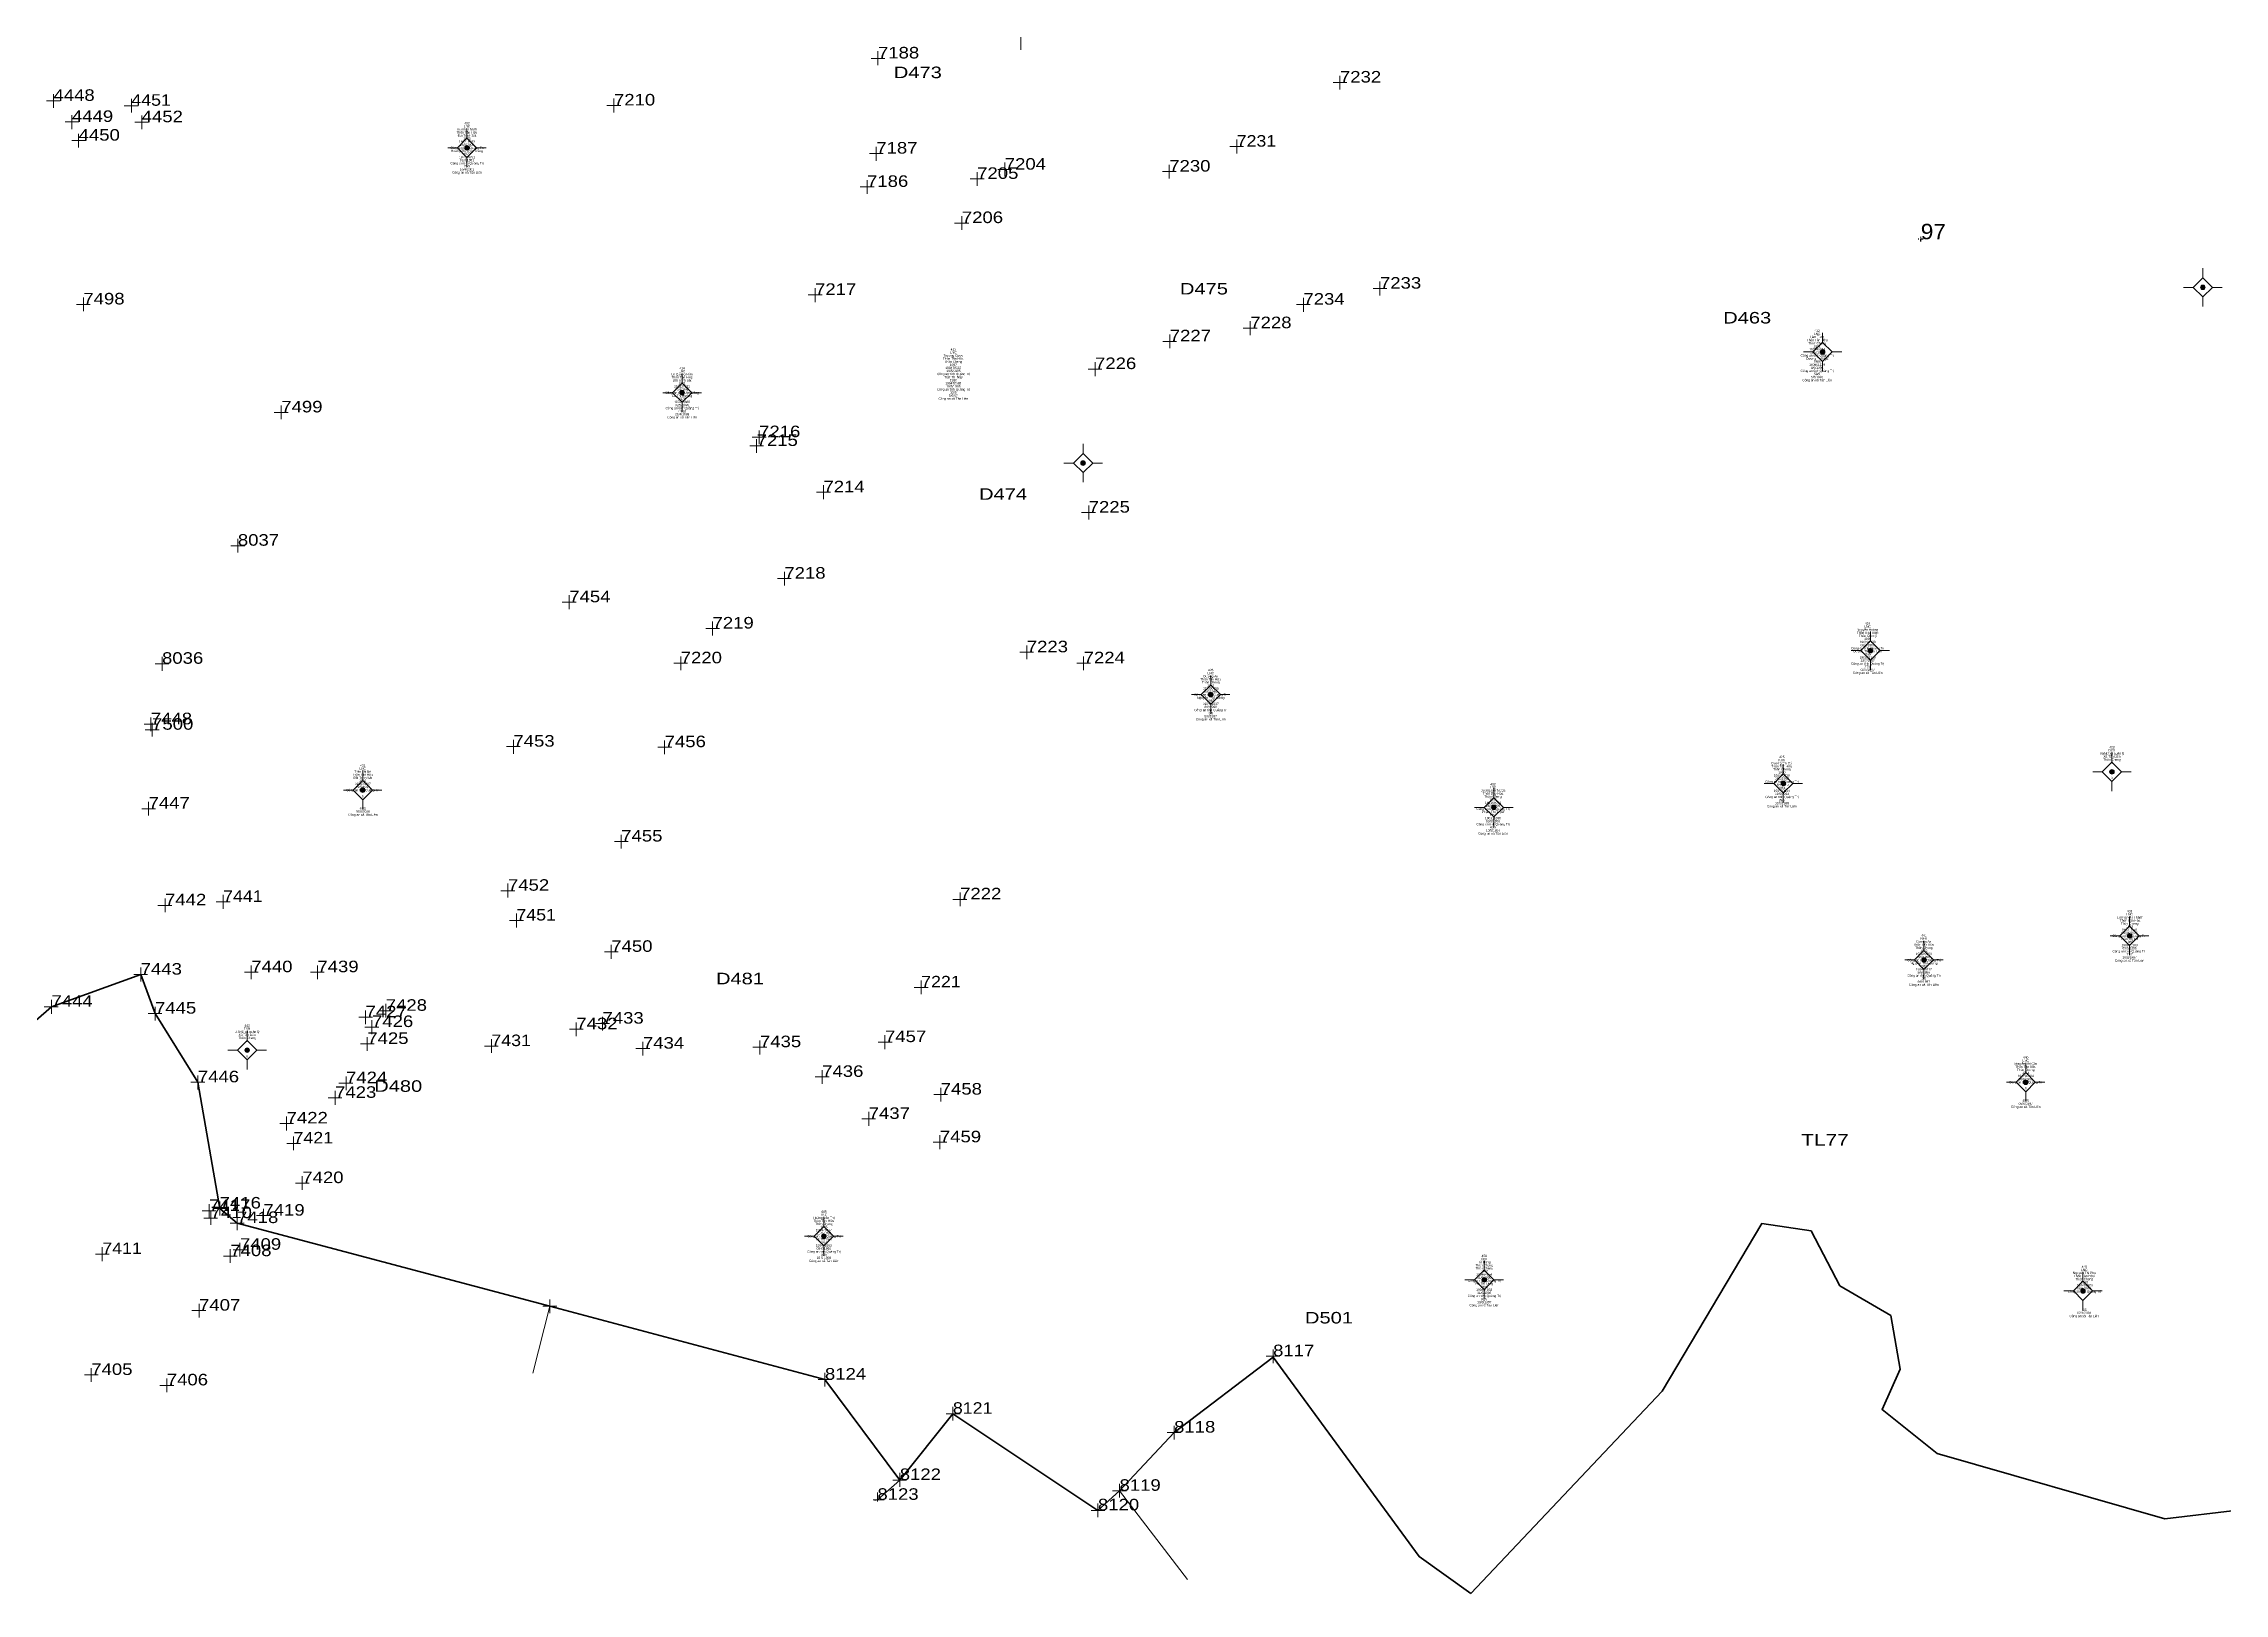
# Model space of a CAD drawing. Header units: metres. Extents: x 548949 to 550221, y 1836732 to 1838051.
# Drawn here: x 549335.1 to 549618.3, y 1836975 to 1837176.4 of the extents above; entities that cross this region are included whole.
import ezdxf
from ezdxf.enums import TextEntityAlignment as Align

# ---------------------------------------------------------------- set-up
doc = ezdxf.new("R2010")
doc.units = ezdxf.units.M
doc.header["$LTSCALE"] = 0.12
doc.linetypes.add('MEDIUM_DASHED', pattern=[4.5, 3, -1.5])
for name, color, linetype, lineweight in [('11', 7, 'Continuous', 13), ('4', 7, 'Continuous', 13), ('41', 7, 'Continuous', 13), ('52', 7, 'Continuous', 35)]:
    doc.layers.add(name, color=color, linetype=linetype, lineweight=lineweight)
doc.layers.add('15', color=7, linetype='Continuous')
doc.layers.add('5', color=7, linetype='Continuous')

msp = doc.modelspace()

# ---------------------------------------------------------------- hatches: boundary and pattern name
at = {"layer": '11'}
for points in [[(549390.3395, 1837162.82, 1), (549389.7395, 1837162.82, 1)], [(549615.7995, 1837144.69, 1), (549615.1995, 1837144.69, 1)], [(549566.4095, 1837136.29, 1), (549565.8095, 1837136.29, 1)], [(549418.2795, 1837131, 1), (549417.6795, 1837131, 1)], [(549470.3595, 1837121.86, 1), (549469.7595, 1837121.86, 1)], [(549572.6195, 1837097.49, 1), (549572.0195, 1837097.49, 1)], [(549486.9395, 1837091.77, 1), (549486.3395, 1837091.77, 1)], [(549561.3095, 1837080.24, 1), (549560.7095, 1837080.24, 1)], [(549603.9895, 1837081.74, 1), (549603.3895, 1837081.74, 1)], [(549376.7995, 1837079.37, 1), (549376.1995, 1837079.37, 1)], [(549523.7095, 1837077.12, 1), (549523.1095, 1837077.12, 1)], [(549606.2795, 1837060.43, 1), (549605.6795, 1837060.43, 1)], [(549579.5795, 1837057.29, 1), (549578.9795, 1837057.29, 1)], [(549361.7895, 1837045.57, 1), (549361.1895, 1837045.57, 1)], [(549592.7895, 1837041.41, 1), (549592.1895, 1837041.41, 1)], [(549436.6895, 1837021.4, 1), (549436.0895, 1837021.4, 1)], [(549522.4595, 1837015.73, 1), (549521.8595, 1837015.73, 1)], [(549600.2295, 1837014.29, 1), (549599.6295, 1837014.29, 1)]]:
    msp.add_hatch(color=256, dxfattribs=at).paths.add_polyline_path(points)

# ---------------------------------------------------------------- linework, layer by layer
for p, q in [((549390.04, 1837165.32), (549390.04, 1837164.07)), ((549388.79, 1837162.82), (549387.54, 1837162.82)), ((549392.54, 1837162.82), (549391.29, 1837162.82)), ((549390.04, 1837161.57), (549390.04, 1837160.32)), ((549615.5, 1837147.19), (549615.5, 1837145.94)), ((549614.25, 1837144.69), (549613, 1837144.69)), ((549615.5, 1837143.44), (549615.5, 1837142.19)), ((549618, 1837144.69), (549616.75, 1837144.69)), ((549566.11, 1837138.79), (549566.11, 1837137.54)), ((549564.86, 1837136.29), (549563.61, 1837136.29)), ((549566.11, 1837135.04), (549566.11, 1837133.79)), ((549568.61, 1837136.29), (549567.36, 1837136.29)), ((549416.73, 1837131), (549415.48, 1837131)), ((549417.98, 1837133.5), (549417.98, 1837132.25)), ((549420.48, 1837131), (549419.23, 1837131)), ((549417.98, 1837129.75), (549417.98, 1837128.5)), ((549470.06, 1837124.36), (549470.06, 1837123.11)), ((549468.81, 1837121.86), (549467.56, 1837121.86)), ((549470.06, 1837120.61), (549470.06, 1837119.36)), ((549472.56, 1837121.86), (549471.31, 1837121.86)), ((549572.32, 1837099.99), (549572.32, 1837098.74)), ((549571.07, 1837097.49), (549569.82, 1837097.49)), ((549574.82, 1837097.49), (549573.57, 1837097.49)), ((549486.64, 1837094.27), (549486.64, 1837093.02)), ((549572.32, 1837096.24), (549572.32, 1837094.99)), ((549485.39, 1837091.77), (549484.14, 1837091.77)), ((549489.14, 1837091.77), (549487.89, 1837091.77)), ((549486.64, 1837090.52), (549486.64, 1837089.27)), ((549561.01, 1837082.74), (549561.01, 1837081.49)), ((549603.69, 1837084.24), (549603.69, 1837082.99)), ((549376.5, 1837081.87), (549376.5, 1837080.62)), ((549559.76, 1837080.24), (549558.51, 1837080.24)), ((549563.51, 1837080.24), (549562.26, 1837080.24)), ((549602.44, 1837081.74), (549601.19, 1837081.74)), ((549603.69, 1837080.49), (549603.69, 1837079.24)), ((549606.19, 1837081.74), (549604.94, 1837081.74)), ((549375.25, 1837079.37), (549374, 1837079.37)), ((549376.5, 1837078.12), (549376.5, 1837076.87)), ((549379, 1837079.37), (549377.75, 1837079.37)), ((549522.16, 1837077.12), (549520.91, 1837077.12)), ((549523.41, 1837079.62), (549523.41, 1837078.37)), ((549525.91, 1837077.12), (549524.66, 1837077.12)), ((549561.01, 1837078.99), (549561.01, 1837077.74)), ((549523.41, 1837075.87), (549523.41, 1837074.62)), ((549605.98, 1837062.93), (549605.98, 1837061.68)), ((549604.73, 1837060.43), (549603.48, 1837060.43)), ((549608.48, 1837060.43), (549607.23, 1837060.43)), ((549578.03, 1837057.29), (549576.78, 1837057.29)), ((549579.28, 1837059.79), (549579.28, 1837058.54)), ((549581.78, 1837057.29), (549580.53, 1837057.29)), ((549605.98, 1837059.18), (549605.98, 1837057.93)), ((549579.28, 1837056.04), (549579.28, 1837054.79)), ((549361.49, 1837048.07), (549361.49, 1837046.82)), ((549360.24, 1837045.57), (549358.99, 1837045.57)), ((549361.49, 1837044.32), (549361.49, 1837043.07)), ((549363.99, 1837045.57), (549362.74, 1837045.57)), ((549592.49, 1837043.91), (549592.49, 1837042.66)), ((549591.24, 1837041.41), (549589.99, 1837041.41)), ((549594.99, 1837041.41), (549593.74, 1837041.41)), ((549592.49, 1837040.16), (549592.49, 1837038.91)), ((549436.39, 1837023.9), (549436.39, 1837022.65)), ((549435.14, 1837021.4), (549433.89, 1837021.4)), ((549438.89, 1837021.4), (549437.64, 1837021.4)), ((549436.39, 1837020.15), (549436.39, 1837018.9)), ((549522.16, 1837018.23), (549522.16, 1837016.98)), ((549520.91, 1837015.73), (549519.66, 1837015.73)), ((549524.66, 1837015.73), (549523.41, 1837015.73)), ((549599.93, 1837016.79), (549599.93, 1837015.54)), ((549522.16, 1837014.48), (549522.16, 1837013.23)), ((549598.68, 1837014.29), (549597.43, 1837014.29)), ((549599.93, 1837013.04), (549599.93, 1837011.79)), ((549602.43, 1837014.29), (549601.18, 1837014.29))]:
    msp.add_line(p, q, dxfattribs=at)
for points in [[(549390.04, 1837164.07), (549388.79, 1837162.82), (549390.04, 1837161.57), (549391.29, 1837162.82)], [(549615.5, 1837145.94), (549614.25, 1837144.69), (549615.5, 1837143.44), (549616.75, 1837144.69)], [(549566.11, 1837137.54), (549564.86, 1837136.29), (549566.11, 1837135.04), (549567.36, 1837136.29)], [(549417.98, 1837132.25), (549416.73, 1837131), (549417.98, 1837129.75), (549419.23, 1837131)], [(549470.06, 1837123.11), (549468.81, 1837121.86), (549470.06, 1837120.61), (549471.31, 1837121.86)], [(549572.32, 1837098.74), (549571.07, 1837097.49), (549572.32, 1837096.24), (549573.57, 1837097.49)], [(549486.64, 1837093.02), (549485.39, 1837091.77), (549486.64, 1837090.52), (549487.89, 1837091.77)], [(549603.69, 1837082.99), (549602.44, 1837081.74), (549603.69, 1837080.49), (549604.94, 1837081.74)], [(549376.5, 1837080.62), (549375.25, 1837079.37), (549376.5, 1837078.12), (549377.75, 1837079.37)], [(549561.01, 1837081.49), (549559.76, 1837080.24), (549561.01, 1837078.99), (549562.26, 1837080.24)], [(549523.41, 1837078.37), (549522.16, 1837077.12), (549523.41, 1837075.87), (549524.66, 1837077.12)], [(549605.98, 1837061.68), (549604.73, 1837060.43), (549605.98, 1837059.18), (549607.23, 1837060.43)], [(549579.28, 1837058.54), (549578.03, 1837057.29), (549579.28, 1837056.04), (549580.53, 1837057.29)], [(549361.49, 1837046.82), (549360.24, 1837045.57), (549361.49, 1837044.32), (549362.74, 1837045.57)], [(549592.49, 1837042.66), (549591.24, 1837041.41), (549592.49, 1837040.16), (549593.74, 1837041.41)], [(549436.39, 1837022.65), (549435.14, 1837021.4), (549436.39, 1837020.15), (549437.64, 1837021.4)], [(549522.16, 1837016.98), (549520.91, 1837015.73), (549522.16, 1837014.48), (549523.41, 1837015.73)], [(549599.93, 1837015.54), (549598.68, 1837014.29), (549599.93, 1837013.04), (549601.18, 1837014.29)]]:
    msp.add_lwpolyline(points, close=True, dxfattribs=at)
for centre in [(549390.0395, 1837162.82), (549615.4995, 1837144.69), (549566.1095, 1837136.29), (549417.9795, 1837131), (549470.0595, 1837121.86), (549572.3195, 1837097.49), (549486.6395, 1837091.77), (549561.0095, 1837080.24), (549603.6895, 1837081.74), (549376.4995, 1837079.37), (549523.4095, 1837077.12), (549605.9795, 1837060.43), (549579.2795, 1837057.29), (549361.4895, 1837045.57), (549592.4895, 1837041.41), (549436.3895, 1837021.4), (549522.1595, 1837015.73), (549599.9295, 1837014.29)]:
    msp.add_circle(centre, 0.3, dxfattribs=at)
at = {"layer": '4'}
for p, q in [((549461.96, 1837175.56), (549461.96, 1837177.34)), ((549444.31, 1837174.43), (549442.53, 1837174.43)), ((549443.42, 1837173.54), (549443.42, 1837175.36)), ((549504.31, 1837171.3), (549502.53, 1837171.3)), ((549503.42, 1837170.41), (549503.42, 1837172.19)), ((549337.22, 1837168.92), (549335.44, 1837168.92)), ((549336.33, 1837168.03), (549336.33, 1837169.81)), ((549347.34, 1837168.28), (549345.52, 1837168.28)), ((549346.45, 1837167.39), (549346.45, 1837169.2)), ((549410.02, 1837168.32), (549408.2, 1837168.32)), ((549409.13, 1837167.4), (549409.13, 1837169.21)), ((549339.62, 1837166.18), (549337.84, 1837166.18)), ((549338.73, 1837165.26), (549338.73, 1837167.07)), ((549348.68, 1837166.14), (549346.9, 1837166.14)), ((549347.79, 1837165.25), (549347.79, 1837167.03)), ((549340.52, 1837163.75), (549338.71, 1837163.75)), ((549339.6, 1837162.86), (549339.6, 1837164.64)), ((549444.09, 1837162.07), (549442.31, 1837162.07)), ((549443.2, 1837161.14), (549443.2, 1837162.96)), ((549490.9, 1837162.97), (549489.12, 1837162.97)), ((549490.01, 1837162.08), (549490.01, 1837163.9)), ((549456.3, 1837157.89), (549456.3, 1837159.67)), ((549460.78, 1837159.98), (549459, 1837159.98)), ((549459.89, 1837159.09), (549459.89, 1837160.9)), ((549482.14, 1837159.73), (549480.36, 1837159.73)), ((549481.25, 1837158.84), (549481.25, 1837160.62)), ((549442.92, 1837157.74), (549441.11, 1837157.74)), ((549442, 1837156.82), (549442, 1837158.63)), ((549457.22, 1837158.78), (549455.41, 1837158.78)), ((549454.31, 1837152.15), (549454.31, 1837153.93)), ((549455.2, 1837153.04), (549453.38, 1837153.04)), ((549508.62, 1837143.63), (549508.62, 1837145.44)), ((549341.1, 1837142.47), (549339.32, 1837142.47)), ((549340.21, 1837141.58), (549340.21, 1837143.36)), ((549436.18, 1837143.71), (549434.36, 1837143.71)), ((549435.25, 1837142.78), (549435.25, 1837144.6)), ((549499.57, 1837142.44), (549497.79, 1837142.44)), ((549498.68, 1837141.52), (549498.68, 1837143.33)), ((549509.51, 1837144.52), (549507.73, 1837144.52)), ((549492.67, 1837139.38), (549490.85, 1837139.38)), ((549491.78, 1837138.49), (549491.78, 1837140.3)), ((549482.21, 1837137.67), (549480.43, 1837137.67)), ((549481.32, 1837136.78), (549481.32, 1837138.56)), ((549472.5, 1837134.07), (549470.72, 1837134.07)), ((549471.61, 1837133.14), (549471.61, 1837134.96)), ((549366.81, 1837128.44), (549365, 1837128.44)), ((549365.92, 1837127.55), (549365.92, 1837129.33)), ((549428.9, 1837125.22), (549427.09, 1837125.22)), ((549427.98, 1837124.33), (549427.98, 1837126.11)), ((549428.55, 1837124.08), (549426.77, 1837124.08)), ((549427.66, 1837123.19), (549427.66, 1837124.97)), ((549437.26, 1837118.06), (549435.45, 1837118.06)), ((549436.34, 1837117.17), (549436.34, 1837118.98)), ((549471.68, 1837115.42), (549469.86, 1837115.42)), ((549470.79, 1837114.53), (549470.79, 1837116.34)), ((549361.17, 1837111.12), (549359.35, 1837111.12)), ((549360.28, 1837110.23), (549360.28, 1837112.01)), ((549432.15, 1837106.84), (549430.37, 1837106.84)), ((549431.26, 1837105.95), (549431.26, 1837107.73)), ((549404.21, 1837103.77), (549402.39, 1837103.77)), ((549403.32, 1837102.88), (549403.32, 1837104.7)), ((549422.82, 1837100.36), (549421.04, 1837100.36)), ((549421.93, 1837099.47), (549421.93, 1837101.25)), ((549463.64, 1837097.27), (549461.86, 1837097.27)), ((549462.75, 1837096.38), (549462.75, 1837098.16)), ((549351.32, 1837095.78), (549349.54, 1837095.78)), ((549350.43, 1837094.86), (549350.43, 1837096.67)), ((549418.69, 1837095.84), (549416.91, 1837095.84)), ((549417.8, 1837094.95), (549417.8, 1837096.73)), ((549471.02, 1837095.84), (549469.24, 1837095.84)), ((549470.13, 1837094.95), (549470.13, 1837096.73)), ((549348.98, 1837087.03), (549348.98, 1837088.81)), ((549349.87, 1837087.92), (549348.09, 1837087.92)), ((549350.06, 1837087.21), (549348.25, 1837087.21)), ((549349.14, 1837086.32), (549349.14, 1837088.1)), ((549396.07, 1837084.08), (549396.07, 1837085.9)), ((549415.71, 1837084.05), (549415.71, 1837085.83)), ((549396.96, 1837085.01), (549395.18, 1837085.01)), ((549416.64, 1837084.94), (549414.82, 1837084.94)), ((549348.68, 1837076.06), (549348.68, 1837077.84)), ((549349.57, 1837076.95), (549347.79, 1837076.95)), ((549410.96, 1837072.68), (549409.18, 1837072.68)), ((549410.07, 1837071.79), (549410.07, 1837073.57)), ((549358.37, 1837063.95), (549358.37, 1837065.74)), ((549396.25, 1837066.29), (549394.44, 1837066.29)), ((549395.36, 1837065.4), (549395.36, 1837067.22)), ((549454.09, 1837064.28), (549454.09, 1837066.06)), ((549351.71, 1837064.39), (549349.89, 1837064.39)), ((549350.82, 1837063.5), (549350.82, 1837065.28)), ((549359.3, 1837064.84), (549357.48, 1837064.84)), ((549396.46, 1837061.53), (549396.46, 1837063.31)), ((549454.98, 1837065.17), (549453.16, 1837065.17)), ((549397.38, 1837062.42), (549395.57, 1837062.42)), ((549409.67, 1837058.35), (549407.89, 1837058.35)), ((549408.78, 1837057.46), (549408.78, 1837059.24)), ((549348.55, 1837055.39), (549346.77, 1837055.39)), ((549347.66, 1837054.5), (549347.66, 1837056.32)), ((549362.91, 1837055.7), (549361.13, 1837055.7)), ((549362.02, 1837054.81), (549362.02, 1837056.59)), ((549371.5, 1837055.7), (549369.72, 1837055.7)), ((549370.61, 1837054.78), (549370.61, 1837056.59)), ((549449.03, 1837052.84), (549449.03, 1837054.62)), ((549336.07, 1837050.28), (549336.07, 1837052.1)), ((549379.49, 1837049.8), (549379.49, 1837051.58)), ((549449.92, 1837053.73), (549448.1, 1837053.73)), ((549336.96, 1837051.21), (549335.14, 1837051.21)), ((549350.41, 1837050.32), (549348.63, 1837050.32)), ((549349.52, 1837049.43), (549349.52, 1837051.21)), ((549377.78, 1837049.84), (549375.97, 1837049.84)), ((549376.86, 1837048.95), (549376.86, 1837050.73)), ((549377.7, 1837047.66), (549377.7, 1837049.47)), ((549380.38, 1837050.69), (549378.6, 1837050.69)), ((549404.24, 1837047.39), (549404.24, 1837049.18)), ((549408.53, 1837049.02), (549406.75, 1837049.02)), ((549407.64, 1837048.13), (549407.64, 1837049.91)), ((549377.98, 1837046.38), (549376.2, 1837046.38)), ((549378.59, 1837048.58), (549376.78, 1837048.58)), ((549377.09, 1837045.49), (549377.09, 1837047.27)), ((549394.1, 1837046.1), (549392.32, 1837046.1)), ((549393.21, 1837045.21), (549393.21, 1837046.99)), ((549405.13, 1837048.29), (549403.35, 1837048.29)), ((549412.89, 1837044.88), (549412.89, 1837046.66)), ((549428.98, 1837045.96), (549427.16, 1837045.96)), ((549428.09, 1837045.03), (549428.09, 1837046.85)), ((549445.26, 1837046.62), (549443.44, 1837046.62)), ((549444.33, 1837045.69), (549444.33, 1837047.51)), ((549413.78, 1837045.77), (549411.96, 1837045.77)), ((549355.97, 1837041.4), (549354.19, 1837041.4)), ((549355.08, 1837040.48), (549355.08, 1837042.29)), ((549372.91, 1837038.49), (549372.91, 1837040.27)), ((549375.22, 1837041.28), (549373.4, 1837041.28)), ((549374.33, 1837040.36), (549374.33, 1837042.17)), ((549437.06, 1837042.1), (549435.28, 1837042.1)), ((549436.17, 1837041.21), (549436.17, 1837042.99)), ((549451.57, 1837038.91), (549451.57, 1837040.69)), ((549373.8, 1837039.38), (549372.02, 1837039.38)), ((549442.22, 1837035.75), (549442.22, 1837037.56)), ((549452.47, 1837039.8), (549450.68, 1837039.8)), ((549367.5, 1837036.05), (549365.72, 1837036.05)), ((549366.61, 1837035.12), (549366.61, 1837036.94)), ((549443.11, 1837036.64), (549441.33, 1837036.64)), ((549368.4, 1837033.45), (549366.62, 1837033.45)), ((549367.51, 1837032.56), (549367.51, 1837034.34)), ((549452.35, 1837033.6), (549450.57, 1837033.6)), ((549451.46, 1837032.71), (549451.46, 1837034.52)), ((549368.65, 1837027.41), (549368.65, 1837029.19)), ((549369.54, 1837028.3), (549367.76, 1837028.3)), ((549357.43, 1837024.69), (549355.65, 1837024.69)), ((549357.64, 1837023.75), (549355.86, 1837023.75)), ((549356.54, 1837023.76), (549356.54, 1837025.58)), ((549356.75, 1837022.86), (549356.75, 1837024.64)), ((549358.81, 1837025), (549357.03, 1837025)), ((549357.92, 1837024.11), (549357.92, 1837025.89)), ((549360.18, 1837022.18), (549360.18, 1837024)), ((549364.49, 1837024.07), (549362.68, 1837024.07)), ((549363.6, 1837023.14), (549363.6, 1837024.96)), ((549361.1, 1837023.11), (549359.29, 1837023.11)), ((549360.55, 1837018.75), (549360.55, 1837020.53)), ((549343.56, 1837019.08), (549341.78, 1837019.08)), ((549342.67, 1837018.16), (549342.67, 1837019.97)), ((549360.19, 1837018.81), (549358.41, 1837018.81)), ((549359.3, 1837017.92), (549359.3, 1837019.7)), ((549361.48, 1837019.64), (549359.66, 1837019.64)), ((549355.24, 1837010.84), (549355.24, 1837012.62)), ((549401.71, 1837012.29), (549399.89, 1837012.29)), ((549400.78, 1837011.4), (549400.78, 1837013.18)), ((549356.13, 1837011.73), (549354.31, 1837011.73)), ((549494.74, 1837004.92), (549494.74, 1837006.7)), ((549341.24, 1837002.48), (549341.24, 1837004.27)), ((549436.53, 1837001.88), (549436.53, 1837003.66)), ((549495.63, 1837005.81), (549493.85, 1837005.81)), ((549342.13, 1837003.37), (549340.35, 1837003.37)), ((549351.98, 1837002.02), (549350.16, 1837002.02)), ((549351.05, 1837001.13), (549351.05, 1837002.91)), ((549437.42, 1837002.77), (549435.64, 1837002.77)), ((549454.08, 1836998.33), (549452.26, 1836998.33)), ((549453.15, 1836997.44), (549453.15, 1836999.22)), ((549482.77, 1836995.89), (549480.99, 1836995.89)), ((549481.88, 1836995), (549481.88, 1836996.78)), ((549447.14, 1836989.72), (549445.36, 1836989.72)), ((549446.25, 1836988.83), (549446.25, 1836990.64)), ((549444.24, 1836987.15), (549442.8, 1836987.15)), ((549443.35, 1836986.94), (549443.35, 1836988.08)), ((549471.99, 1836984.89), (549471.99, 1836986.67)), ((549475.68, 1836988.32), (549473.9, 1836988.32)), ((549474.79, 1836987.43), (549474.79, 1836989.21)), ((549472.89, 1836985.78), (549471.1, 1836985.78))]:
    msp.add_line(p, q, dxfattribs=at)
at = {"layer": '4', "linetype": 'MEDIUM_DASHED', "lineweight": 25}
for p, q in [((549579.17, 1837150.94), (549578.54, 1837150.94)), ((549578.86, 1837150.63), (549578.86, 1837151.25))]:
    msp.add_line(p, q, dxfattribs=at)
at = {"layer": '41'}
for p, q in [((549398.61, 1837003.59), (549400.78, 1837012.29)), ((549474.79, 1836988.32), (549483.62, 1836976.8))]:
    msp.add_line(p, q, dxfattribs=at)
msp.add_lwpolyline([(549443, 1836987.07), (549443.35, 1836987.15), (549446.25, 1836989.72)], dxfattribs=at)
at = {"layer": '52'}
msp.add_line((549545.27, 1837001.27), (549520.4, 1836974.99), dxfattribs=at)
for points in [[(549347.66, 1837055.39), (549336.07, 1837051.21), (549319.04, 1837036.41)], [(549357.92, 1837025), (549355.08, 1837041.4), (549349.52, 1837050.32), (549347.66, 1837055.39)], [(549446.25, 1836989.72), (549436.53, 1837002.77), (549400.78, 1837012.29), (549360.18, 1837023.11), (549357.92, 1837025)], [(549568.33, 1837014.96), (549564.62, 1837022.1), (549558.21, 1837023.04), (549545.27, 1837001.27)], [(549620.03, 1836985.81), (549610.57, 1836984.68), (549581.01, 1836993.16), (549573.84, 1836998.87), (549576.2, 1837004.13), (549574.97, 1837011.09), (549568.33, 1837014.96)], [(549494.76, 1837005.7), (549481.88, 1836995.89), (549474.79, 1836988.32)], [(549520.4, 1836974.99), (549513.7, 1836979.78), (549494.76, 1837005.7)], [(549474.79, 1836988.32), (549471.99, 1836985.78), (549453.15, 1836998.33), (549446.25, 1836989.72)]]:
    msp.add_lwpolyline(points, dxfattribs=at)

# ---------------------------------------------------------------- texts
at = {"layer": '15'}
for s, p in [('Thôn Tân Hữu', (549390.035, 1837164.67)), ('Dương Thanh', (549390.035, 1837165.07)), ('Công an tỉnh Quảng Trị', (549390.045, 1837162.67)), ('Hoàng Thị Thùy Trang', (549390.04, 1837162.27)), ('Đồi Trinh Sát', (549390.045, 1837164.27)), ('191216183', (549390.035, 1837163.47)), ('15/6/2004', (549390.045, 1837163.07)), ('Công an tỉnh Quảng Trị', (549390.045, 1837160.67)), ('Công an xã Tân Liên', (549390.04, 1837159.47)), ('Thôn Tân Hữu', (549565.395, 1837137.69)), ('Thôn Cheng', (549565.405, 1837137.29)), ('197045348', (549565.395, 1837136.49)), ('Thôn Tân Hữu', (549453.205, 1837135.28)), ('Trương Cược', (549453.21, 1837135.68)), ('Thôn Cheng', (549453.215, 1837134.88)), ('190478567', (549453.205, 1837134.08)), ('19/5/1995', (549453.215, 1837133.68)), ('Công an tỉnh Quảng Trị', (549565.405, 1837135.69)), ('Công an tỉnh Quảng Trị', (549565.405, 1837133.69)), ('Dương Thị Nga', (549565.4, 1837135.29)), ('190891129', (549565.395, 1837134.49)), ('19/5/1993', (549565.405, 1837136.09)), ('Công an tỉnh Lâm Đồng', (549417.98, 1837130.85)), ('Thôn Tân Hiệp', (549417.98, 1837132.85)), ('Lê Quang Hiền', (549417.985, 1837133.25)), ('Đồi Trinh Sát', (549417.985, 1837132.45)), ('250327233', (549417.975, 1837131.65)), ('22/4/1988', (549417.985, 1837131.25)), ('Công an tỉnh Quảng Trị', (549453.215, 1837133.28)), ('Công an tỉnh Quảng Trị', (549453.215, 1837131.28)), ('Trần Thị Nậy', (549453.21, 1837132.88)), ('190478588', (549453.205, 1837132.08)), ('19/5/1995', (549453.215, 1837131.68)), ('Công an xã Tân Liên', (549565.4, 1837132.49)), ('5/6/1997', (549565.395, 1837132.89)), ('Công an tỉnh Quảng Trị', (549417.985, 1837128.85)), ('Lê Thị Hướng', (549417.985, 1837130.45)), ('197058880', (549417.975, 1837129.65)), ('02/5/1995', (549417.985, 1837129.25)), ('20/4/1999', (549417.985, 1837128.05)), ('Công an xã Tân Liên', (549453.21, 1837130.08)), ('Công an xã Tân Liên', (549417.98, 1837127.65)), ('Thôn Hòa Hiệp', (549571.96, 1837099.66)), ('Nguyễn Hoàng', (549571.955, 1837100.06)), ('Công an tỉnh Quảng Trị', (549571.965, 1837097.66)), ('Dương Thị Kim Liên', (549571.96, 1837097.26)), ('Thôn Cheng', (549571.965, 1837099.26)), ('190891139', (549571.955, 1837098.46)), ('Công an tỉnh Quảng Trị', (549571.965, 1837095.66)), ('Công an xã Tân Liên', (549571.96, 1837094.46)), ('190891128', (549571.955, 1837096.46)), ('02/5/2007', (549571.965, 1837094.86)), ('19/7/2007', (549571.965, 1837096.06)), ('Công an tỉnh Quảng Trị', (549486.645, 1837091.62)), ('Nguyễn Thị Hường', (549486.645, 1837091.22)), ('Thôn Tân Hữu', (549486.635, 1837093.62)), ('Thôn Cheng', (549486.645, 1837093.22)), ('197090750', (549486.635, 1837092.42)), ('Công an tỉnh Quảng Trị', (549486.645, 1837089.62)), ('Công an xã Tân Liên', (549486.64, 1837088.42)), ('190411017', (549486.635, 1837090.42)), ('5/6/1997', (549486.635, 1837088.82)), ('Dương Thị Cứ', (549560.805, 1837082.72)), ('NHK', (549560.81, 1837083.12)), ('UBND xã quản lý', (549603.69, 1837083.99)), ('Thôn Cheng', (549603.695, 1837083.19)), (' Xã Tân Liên ', (549603.69, 1837083.59)), ('Thôn Tân Hữu', (549376.495, 1837081.22)), ('Đồi Trinh Sát', (549376.505, 1837080.82)), ('Trần Thị Bé', (549376.495, 1837081.62)), ('190478887', (549376.495, 1837080.02)), ('19/5/1993', (549376.505, 1837079.62)), ('Công an tỉnh Quảng Trị', (549560.815, 1837080.32)), ('Thôn Tân Hữu', (549560.805, 1837082.32)), ('Thôn Cheng', (549560.815, 1837081.92)), ('190470210', (549560.805, 1837081.12)), ('19/5/1993', (549560.815, 1837080.72)), ('Công an tỉnh Quảng Trị', (549376.505, 1837079.22)), ('Công an tỉnh Quảng Trị', (549523.305, 1837076.78)), ('Dương Minh Đức', (549523.3, 1837079.18)), ('Thôn Duy Hòa', (549523.295, 1837078.78)), ('Thôn Cheng', (549523.305, 1837078.38)), ('191165074', (549523.295, 1837077.58)), ('25/4/1995', (549523.305, 1837077.18)), ('Công an tỉnh Quảng Trị', (549560.815, 1837078.32)), ('Công an xã Tân Liên', (549560.81, 1837077.12)), ('190470814', (549560.805, 1837079.12)), ('12/5/1994', (549560.815, 1837078.72)), ('16/5/1998', (549560.815, 1837077.52)), ('Công an xã Tân Liên', (549376.5, 1837076.02)), ('Công an tỉnh Quảng Trị', (549523.305, 1837074.78)), ('Phạm Thị Tuyết', (549523.305, 1837076.38)), ('190311839', (549523.295, 1837075.58)), ('10/8/1997', (549523.305, 1837073.98)), ('Công an xã Tân Liên', (549523.3, 1837073.58)), (' Lương Văn Thành', (549605.98, 1837062.68)), ('NHK', (549579.26, 1837059.93)), ('Công an tỉnh Quảng Trị ', (549605.975, 1837060.28)), (' Thôn Vân Hòa', (549605.98, 1837062.28)), ('Thôn Cheng', (549605.985, 1837061.88)), ('Trần Thị Nỡ', (549605.98, 1837059.88)), ('Công an tỉnh Quảng Trị', (549579.265, 1837057.13)), ('Thôn Tân Hữu', (549579.255, 1837059.13)), ('Thôn Cheng', (549579.265, 1837058.73)), ('197090750', (549579.255, 1837057.93)), ('Công an tỉnh Quảng Trị ', (549605.975, 1837058.28)), ('Công an xã Tân Liên', (549605.98, 1837057.08)), ('190891100', (549605.975, 1837059.08)), ('10/8/1997', (549605.985, 1837057.48)), ('Công an tỉnh Quảng Trị', (549579.265, 1837055.13)), ('Nguyễn Thị Hường', (549579.265, 1837056.73)), ('190411017', (549579.255, 1837055.93)), ('5/6/1997', (549579.255, 1837054.33)), ('Công an xã Tân Liên', (549579.26, 1837053.93)), ('UBND xã quản lý', (549361.49, 1837047.82)), ('Thôn Cheng', (549361.495, 1837047.02)), (' Xã Tân Liên ', (549361.49, 1837047.42)), ('Nguyễn Thị Cúc', (549592.495, 1837043.67)), ('Thôn Tân Hữu', (549592.485, 1837043.27)), ('Thôn Cheng', (549592.495, 1837042.87)), ('Công an tỉnh Quảng Trị', (549592.495, 1837041.27)), ('191292084', (549592.485, 1837042.07)), ('Công an xã Tân Liên', (549592.49, 1837038.07)), ('05/6/1997', (549592.495, 1837038.47)), ('Hoàng Văn Thị', (549436.385, 1837023.65)), ('Thôn Tân Hữu', (549436.385, 1837023.25)), ('Công an tỉnh Quảng Trị', (549436.395, 1837021.25)), ('Thôn Cheng', (549436.395, 1837022.85)), ('190478337', (549436.385, 1837022.05)), ('Lê Thị Sen', (549436.385, 1837020.85)), ('Công an tỉnh Quảng Trị', (549436.395, 1837019.25)), ('Công an xã Tân Liên', (549436.39, 1837018.05)), ('190478103', (549436.385, 1837020.05)), ('Thôn Cheng', (549522.165, 1837017.49)), ('ONT', (549522.165, 1837018.29)), ('Công an tỉnh Quảng Trị', (549522.165, 1837015.49)), ('Thôn Cheng', (549522.165, 1837017.09)), ('Hồ Thị Lang', (549522.155, 1837015.09)), ('190464054', (549522.155, 1837016.29)), ('Nguyễn Thị Phụ', (549600.1, 1837016.48)), ('Thôn Tân Hữu', (549600.095, 1837016.08)), ('Thôn Cheng', (549600.105, 1837015.68)), ('Công an tỉnh Quảng Trị', (549522.165, 1837013.49)), ('Công an xã Tân Liên', (549522.16, 1837012.29)), ('190464053', (549522.155, 1837014.29)), ('10/8/1997', (549522.165, 1837012.69)), ('Công an tỉnh Quảng Trị', (549600.105, 1837014.08)), ('Công an xã Tân Liên', (549600.1, 1837010.88))]:
    msp.add_text(s, height=0.3, dxfattribs=at).set_placement(p, align=Align.CENTER)
for s, width, p in [('LNC', 0.95, (549390.04, 1837165.47)), ('402', 0.95, (549390.035, 1837165.87)), ('1973', 0.95, (549390.045, 1837163.87)), ('1977', 0.95, (549390.045, 1837161.87)), ('197004751', 0.95, (549390.045, 1837161.47)), ('01/4/1991', 0.95, (549390.035, 1837161.07)), ('16/4/2001', 0.95, (549390.035, 1837159.87)), ('73/5', 0.95, (549390.04, 1837160.27)), ('413', 0.95, (549453.21, 1837136.48)), ('Lâm Tùng', 0.95, (549565.4, 1837138.09)), ('1961', 0.9, (549565.395, 1837136.89)), ('LNC', 0.95, (549565.4, 1837138.49)), ('412', 0.95, (549565.395, 1837138.89)), ('LNC', 0.95, (549417.98, 1837133.65)), ('414', 0.95, (549417.98, 1837134.05)), ('1937', 0.95, (549453.215, 1837134.48)), ('LNC', 0.95, (549453.21, 1837136.08)), ('8/6/1996', 0.95, (549565.4, 1837134.09)), ('1966', 0.95, (549565.4, 1837134.89)), ('1971', 0.9, (549417.975, 1837132.05)), ('1930', 0.95, (549453.215, 1837132.48)), ('30/5', 0.95, (549453.21, 1837130.88)), ('50/5', 0.95, (549565.4, 1837133.29)), ('44/10', 0.95, (549417.98, 1837128.45)), ('1979', 0.95, (549417.985, 1837130.05)), ('5/6/97', 0.95, (549453.205, 1837130.48)), ('LNC', 0.95, (549571.96, 1837100.46)), ('424', 0.95, (549571.96, 1837100.86)), ('08/6/1996', 0.95, (549571.96, 1837098.06)), ('1965', 0.95, (549571.965, 1837098.86)), ('1965', 0.95, (549571.965, 1837096.86)), ('Dương An', 0.95, (549486.64, 1837094.02)), ('LNC', 0.95, (549486.64, 1837094.42)), ('426', 0.95, (549486.635, 1837094.82)), ('27/4', 0.95, (549571.96, 1837095.26)), ('8/6/1996', 0.95, (549486.64, 1837092.02)), ('1952', 0.95, (549486.64, 1837092.82)), ('8/6/1996', 0.95, (549486.64, 1837090.02)), ('1952', 0.95, (549486.64, 1837090.82)), ('3/5', 0.95, (549486.645, 1837089.22)), ('431', 0.85, (549376.5, 1837082.42)), ('425', 0.95, (549560.81, 1837083.52)), ('DCS', 0.95, (549603.69, 1837084.39)), ('423', 0.95, (549603.69, 1837084.79)), ('0', 0.9, (549603.69, 1837082.79)), ('1946', 0.95, (549376.5, 1837080.42)), ('LNC', 0.95, (549376.5, 1837082.02)), ('LNC', 0.95, (549523.3, 1837079.58)), ('432', 0.95, (549523.295, 1837079.98)), ('Lâm Cừu', 0.95, (549560.805, 1837079.92)), ('1950', 0.95, (549560.815, 1837081.52)), ('0', 0.9, (549603.69, 1837080.79)), ('49/5', 0.95, (549376.5, 1837076.82)), ('0', 0.9, (549376.5, 1837078.42)), ('1956', 0.95, (549523.3, 1837077.98)), ('1954', 0.95, (549560.815, 1837079.52)), ('29/5', 0.95, (549560.81, 1837077.92)), ('20/8/2006', 0.95, (549376.5, 1837076.42)), ('09/6/1996', 0.95, (549523.3, 1837075.18)), ('1957', 0.95, (549523.305, 1837075.98)), ('40/6', 0.95, (549523.305, 1837074.38)), ('LNC', 0.95, (549605.98, 1837063.08)), ('433', 0.95, (549605.98, 1837063.48)), ('441', 0.85, (549579.26, 1837060.33)), ('08/06/1996', 0.95, (549605.98, 1837060.68)), ('190311541', 0.95, (549605.985, 1837061.08)), ('1963', 0.95, (549605.985, 1837061.48)), ('Dương An', 0.95, (549579.26, 1837059.53)), ('8/6/1996', 0.95, (549579.26, 1837057.53)), ('1952', 0.95, (549579.26, 1837058.33)), ('09/6/1996', 0.95, (549605.98, 1837058.68)), ('1965', 0.95, (549605.985, 1837059.48)), ('17/7', 0.95, (549605.98, 1837057.88)), ('8/6/1996', 0.95, (549579.26, 1837055.53)), ('1952', 0.95, (549579.26, 1837056.33)), ('3/5', 0.95, (549579.265, 1837054.73)), ('442', 0.95, (549361.485, 1837048.62)), ('TSN', 0.95, (549361.485, 1837048.22)), ('0', 0.9, (549361.49, 1837046.62)), ('0', 0.9, (549361.49, 1837044.62)), ('LNC', 0.95, (549592.49, 1837044.07)), ('440', 0.95, (549592.49, 1837044.47)), ('08/6/1996', 0.95, (549592.49, 1837041.67)), ('1944', 0.95, (549592.495, 1837042.47)), ('0', 0.9, (549592.49, 1837040.47)), ('45/5', 0.95, (549592.49, 1837038.87)), ('LNC', 0.95, (549436.39, 1837024.05)), ('445', 0.95, (549436.39, 1837024.45)), ('11-5-1993', 0.95, (549436.395, 1837021.65)), ('1945', 0.95, (549436.395, 1837022.45)), ('1951', 0.9, (549436.385, 1837020.45)), ('08-6-1996', 0.95, (549436.39, 1837019.65)), ('16-5-1993', 0.95, (549436.395, 1837018.45)), ('31/5', 0.95, (549436.39, 1837018.85)), ('Hồ Hàng', 0.95, (549522.16, 1837017.89)), ('450', 0.95, (549522.16, 1837018.69)), ('449', 0.95, (549600.1, 1837017.28)), ('11/6/1996', 0.95, (549522.16, 1837015.89)), ('1947', 0.95, (549522.165, 1837016.69)), ('1958', 0.95, (549522.165, 1837014.69)), (' 190456586', 0.95, (549600.105, 1837014.88)), ('08/6/1996', 0.95, (549600.1, 1837014.48)), ('1953', 0.95, (549600.105, 1837015.28)), ('LNC', 0.95, (549600.1, 1837016.88)), ('11/6/1996', 0.95, (549522.16, 1837013.89)), ('91/9', 0.95, (549522.16, 1837013.09)), ('5/5', 0.95, (549600.105, 1837011.68)), ('02/1/2001', 0.95, (549600.095, 1837011.28))]:
    msp.add_text(s, height=0.3, dxfattribs=dict(at, width=width)).set_placement(p, align=Align.CENTER)
at = {"layer": '5'}
for s, height, width, p in [('7188', 1.5, 1.2, (549443.42, 1837174.43)), ('D473 ', 1.5, 1.3, (549445.48, 1837171.87)), ('7232', 1.5, 1.2, (549503.42, 1837171.3)), ('4448', 1.5, 1.2, (549336.33, 1837168.92)), ('4449', 1.5, 1.2, (549338.73, 1837166.18)), ('4451', 1.5, 1.15, (549346.45, 1837168.28)), ('4452', 1.5, 1.2, (549347.79, 1837166.14)), ('7210', 1.5, 1.2, (549409.13, 1837168.32)), ('4450', 1.5, 1.2, (549339.6, 1837163.75)), ('7187', 1.5, 1.2, (549443.2, 1837162.07)), ('7231', 1.5, 1.15, (549490.01, 1837162.97)), ('7186', 1.5, 1.2, (549442, 1837157.74)), ('7205', 1.5, 1.2, (549456.3, 1837158.78)), ('7204', 1.5, 1.2, (549459.89, 1837159.98)), ('7230', 1.5, 1.2, (549481.25, 1837159.73)), ('7206', 1.5, 1.2, (549454.31, 1837153.04)), ('97', 2, 1.1, (549578.86, 1837150.94)), ('7217', 1.5, 1.2, (549435.25, 1837143.71)), ('D475 ', 1.5, 1.3, (549482.64, 1837143.76)), ('7233', 1.5, 1.2, (549508.62, 1837144.52)), ('7498', 1.5, 1.2, (549340.21, 1837142.47)), ('7234', 1.5, 1.2, (549498.68, 1837142.44)), ('7228', 1.5, 1.2, (549491.78, 1837139.38)), ('D463 ', 1.5, 1.3, (549553.2, 1837139.99)), ('7227', 1.5, 1.2, (549481.32, 1837137.67)), ('7226', 1.5, 1.2, (549471.61, 1837134.07)), ('7499', 1.5, 1.2, (549365.92, 1837128.44)), ('7215', 1.5, 1.2, (549427.66, 1837124.08)), ('7216', 1.5, 1.2, (549427.98, 1837125.22)), ('7214', 1.5, 1.2, (549436.34, 1837118.06)), ('D474 ', 1.5, 1.3, (549456.55, 1837117.08)), ('7225', 1.5, 1.2, (549470.79, 1837115.42)), ('8037', 1.5, 1.2, (549360.28, 1837111.12)), ('7218', 1.5, 1.2, (549431.26, 1837106.84)), ('7454', 1.5, 1.2, (549403.32, 1837103.77)), ('7219', 1.5, 1.2, (549421.93, 1837100.36)), ('8036', 1.5, 1.2, (549350.43, 1837095.78)), ('7220', 1.5, 1.2, (549417.8, 1837095.84)), ('7223', 1.5, 1.2, (549462.75, 1837097.27)), ('7224', 1.5, 1.2, (549470.13, 1837095.84)), ('7448', 1.5, 1.2, (549348.98, 1837087.92)), ('7500', 1.5, 1.2, (549349.14, 1837087.21)), ('7453', 1.5, 1.2, (549396.07, 1837085.01)), ('7456', 1.5, 1.2, (549415.71, 1837084.94)), ('7447', 1.5, 1.2, (549348.68, 1837076.95)), ('7455', 1.5, 1.2, (549410.07, 1837072.68)), ('7442', 1.5, 1.2, (549350.82, 1837064.39)), ('7441', 1.5, 1.15, (549358.37, 1837064.84)), ('7452', 1.5, 1.2, (549395.36, 1837066.29)), ('7222', 1.5, 1.2, (549454.09, 1837065.17)), ('7451', 1.5, 1.15, (549396.46, 1837062.42)), ('7440', 1.5, 1.2, (549362.02, 1837055.7)), ('7439', 1.5, 1.2, (549370.61, 1837055.7)), ('7450', 1.5, 1.2, (549408.78, 1837058.35)), ('7443', 1.5, 1.2, (549347.66, 1837055.39)), ('D481 ', 1.5, 1.3, (549422.38, 1837054.13)), ('7221', 1.5, 1.15, (549449.03, 1837053.73)), ('7444', 1.5, 1.2, (549336.07, 1837051.21)), ('7445', 1.5, 1.2, (549349.52, 1837050.32)), ('7428', 1.5, 1.2, (549379.49, 1837050.69)), ('7427', 1.5, 1.2, (549376.86, 1837049.84)), ('7426', 1.5, 1.2, (549377.7, 1837048.58)), ('7432', 1.5, 1.2, (549404.24, 1837048.29)), ('7433', 1.5, 1.2, (549407.64, 1837049.02)), ('7425', 1.5, 1.2, (549377.09, 1837046.38)), ('7431', 1.5, 1.15, (549393.21, 1837046.1)), ('7434', 1.5, 1.2, (549412.89, 1837045.77)), ('7435', 1.5, 1.2, (549428.09, 1837045.96)), ('7457', 1.5, 1.2, (549444.33, 1837046.62)), ('7436', 1.5, 1.2, (549436.17, 1837042.1)), ('7446', 1.5, 1.2, (549355.08, 1837041.4)), ('7423', 1.5, 1.2, (549372.91, 1837039.38)), ('7424', 1.5, 1.2, (549374.33, 1837041.28)), ('D480 ', 1.5, 1.3, (549377.99, 1837040.16)), ('7458', 1.5, 1.2, (549451.57, 1837039.8)), ('7422', 1.5, 1.2, (549366.61, 1837036.05)), ('7437', 1.5, 1.2, (549442.22, 1837036.64)), ('7421', 1.5, 1.15, (549367.51, 1837033.45)), ('7459', 1.5, 1.2, (549451.46, 1837033.6)), ('TL77 ', 1.5, 1.35, (549563.33, 1837033.16)), ('7420', 1.5, 1.2, (549368.65, 1837028.3)), ('7417', 1.5, 1.2, (549356.54, 1837024.69)), ('7416', 1.5, 1.2, (549357.92, 1837025)), ('7410', 1.5, 1.2, (549356.75, 1837023.75)), ('7418', 1.5, 1.2, (549360.18, 1837023.11)), ('7419', 1.5, 1.2, (549363.6, 1837024.07)), ('7411', 1.5, 1.15, (549342.67, 1837019.08)), ('7409', 1.5, 1.2, (549360.55, 1837019.64)), ('7408', 1.5, 1.2, (549359.3, 1837018.81)), ('7407', 1.5, 1.2, (549355.24, 1837011.73)), ('D501 ', 1.5, 1.3, (549498.88, 1837010.06)), ('8117', 1.5, 1.2, (549494.74, 1837005.81)), ('7405', 1.5, 1.2, (549341.24, 1837003.37)), ('7406', 1.5, 1.2, (549351.05, 1837002.02)), ('8124', 1.5, 1.2, (549436.53, 1837002.77)), ('8121', 1.5, 1.15, (549453.15, 1836998.33)), ('8118', 1.5, 1.2, (549481.88, 1836995.89)), ('8122', 1.5, 1.2, (549446.25, 1836989.72)), ('8119', 1.5, 1.2, (549474.79, 1836988.32)), ('8123', 1.5, 1.2, (549443.35, 1836987.15)), ('8120', 1.5, 1.2, (549471.99, 1836985.78))]:
    msp.add_text(s, height=height, dxfattribs=dict(at, width=width)).set_placement(p)

doc.saveas('drawing.dxf')
